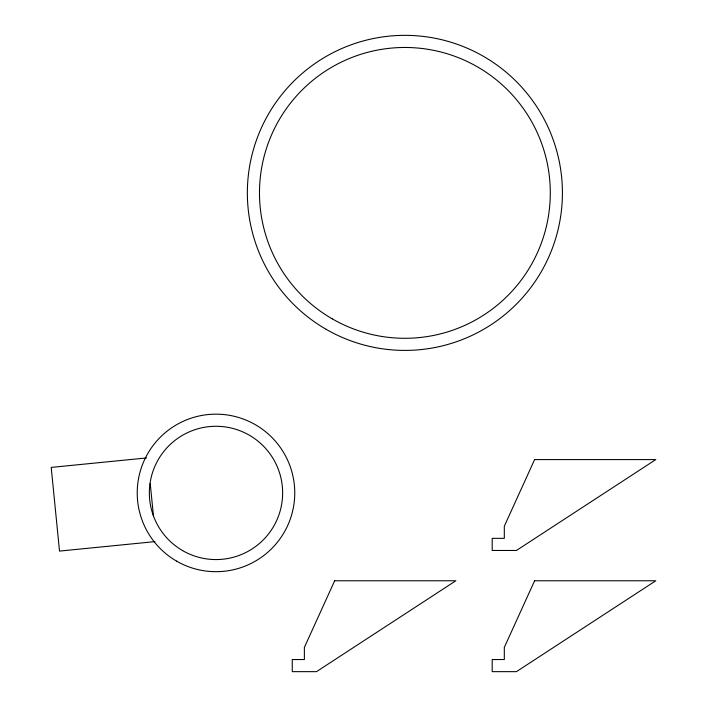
<?xml version="1.0" encoding="UTF-8"?>
<svg xmlns="http://www.w3.org/2000/svg" width="707" height="707" viewBox="0 0 707 707"><rect width="100%" height="100%" fill="white"/><g stroke="black" fill="none" stroke-linecap="round" stroke-linejoin="round"><path stroke-width="1.06" d="M146.588 457.942L51.213 467.398L59.512 551.089L154.886 541.624M150.229 483.526L153.437 515.827M334.667 580.765L304.372 647.418L304.372 659.534L292.256 659.534L292.256 671.65L316.489 671.65L455.847 580.765L334.667 580.765M534.607 459.585L504.312 526.238L504.312 538.354L492.196 538.354L492.196 550.47L516.437 550.47L655.787 459.585L534.607 459.585M534.607 580.765L504.312 647.418L504.312 659.534L492.196 659.534L492.196 671.65L516.437 671.65L655.787 580.765L534.607 580.765M176.609 561.137A78.769 78.769 0 0 0 294.757 492.92A78.769 78.769 0 0 0 176.609 424.704A78.769 78.769 0 0 0 176.609 561.137M182.671 550.638A66.644 66.644 0 0 0 282.641 492.92A66.644 66.644 0 0 0 182.671 435.203A66.644 66.644 0 0 0 182.671 550.638M332.184 318.813A145.412 145.412 0 0 0 550.302 192.878A145.412 145.412 0 0 0 332.184 66.953A145.412 145.412 0 0 0 332.184 318.813M326.121 329.303A157.528 157.528 0 0 0 562.418 192.878A157.528 157.528 0 0 0 326.121 56.454A157.528 157.528 0 0 0 326.121 329.303"/></g></svg>
